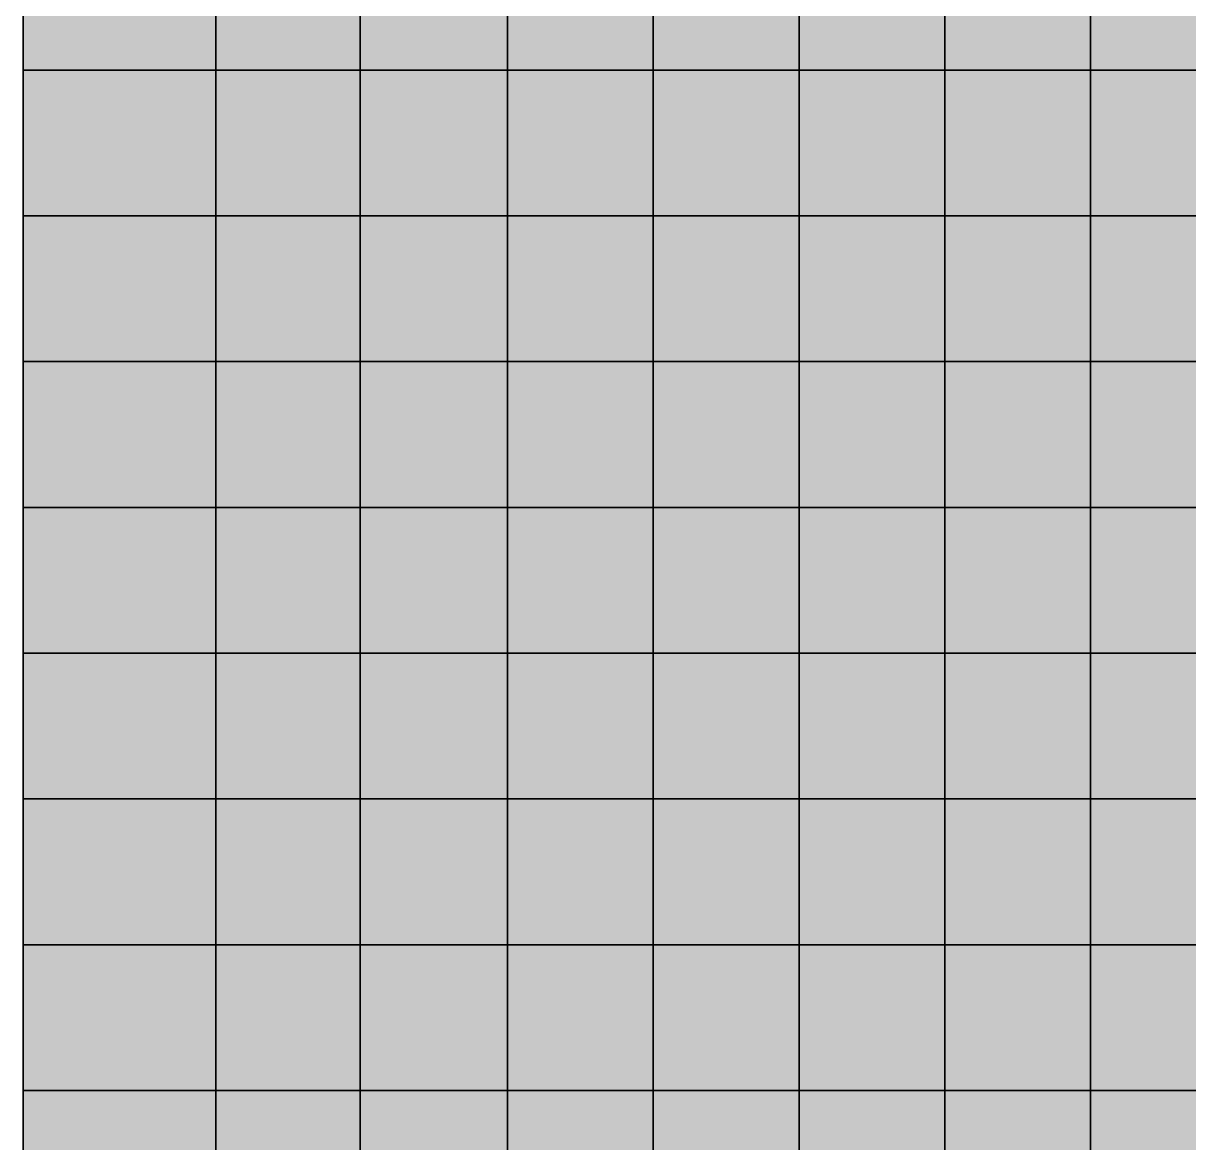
# Model space of a CAD drawing. Header units: inches. Extents: x -100 to 147, y -140 to 41.
# Drawn here: x 0.99 to 8.98, y -10.36 to -2.68 of the extents above; entities that cross this region are included whole.
import ezdxf

# ---------------------------------------------------------------- set-up
doc = ezdxf.new("R2010")
doc.units = ezdxf.units.IN
doc.header["$MEASUREMENT"] = 0
for name, color, linetype in [('Contour 1-01', 7, 'Continuous'), ('Contour 1-02', 7, 'Continuous'), ('Mesh-joint-vd-s2', 7, 'Continuous'), ('Mesh-セル中詰(水中)', 7, 'Continuous'), ('Mesh-杭ばね_海側クレーン基礎杭', 7, 'Continuous'), ('Mesh-梁①(両端)', 7, 'Continuous'), ('Mesh-梁③(円周)', 7, 'Continuous'), ('Mesh-海側クレーン基礎杭(水位上)', 7, 'Continuous'), ('Undeformed Mesh-セル中詰(水中)', 7, 'Continuous')]:
    doc.layers.add(name, color=color, linetype=linetype)

msp = doc.modelspace()

# ---------------------------------------------------------------- linework, layer by layer
at = {"color": 7, "true_color": 0xffffff, "transparency": 33554687}
for p, q in [((0.99, -3), (0.99, -2)), ((3.3, -2), (3.3, -3)), ((0.99, -3), (12.25, -3)), ((0.99, -4), (0.99, -3)), ((0.99, -3), (0.99, -3)), ((3.3, -3), (3.3, -4)), ((3.3, -3), (3.3, -3)), ((0.99, -4), (12.25, -4)), ((0.99, -5), (0.99, -4)), ((0.99, -4), (0.99, -4)), ((3.3, -4), (3.3, -5)), ((3.3, -4), (3.3, -4)), ((0.99, -5), (12.25, -5)), ((0.99, -6), (0.99, -5)), ((0.99, -5), (0.99, -5)), ((3.3, -5), (3.3, -6)), ((3.3, -5), (3.3, -5)), ((0.99, -6), (12.25, -6)), ((0.99, -7), (0.99, -6)), ((0.99, -6), (0.99, -6)), ((3.3, -6), (3.3, -7)), ((3.3, -6), (3.3, -6)), ((0.99, -7), (12.25, -7)), ((0.99, -8), (0.99, -7)), ((0.99, -7), (0.99, -7)), ((3.3, -7), (3.3, -8)), ((3.3, -7), (3.3, -7)), ((0.99, -8), (12.25, -8)), ((0.99, -9), (0.99, -8)), ((0.99, -8), (0.99, -8)), ((3.3, -8), (3.3, -9)), ((3.3, -8), (3.3, -8)), ((0.99, -9), (12.25, -9)), ((0.99, -10), (0.99, -9)), ((0.99, -9), (0.99, -9)), ((3.3, -9), (3.3, -10)), ((3.3, -9), (3.3, -9)), ((0.99, -10), (12.25, -10)), ((0.99, -11), (0.99, -10)), ((0.99, -10), (0.99, -10)), ((3.3, -10), (3.3, -11)), ((3.3, -10), (3.3, -10))]:
    msp.add_line(p, q, dxfattribs=at)
for points in [[(2.311025, -2), (0.99, -2), (0.99, -3)], [(2.311025, -2), (0.99, -3), (2.311025, -3)], [(3.3, -3), (3.3, -2), (2.311025, -2)], [(3.3, -3), (2.311025, -2), (2.311025, -3)], [(3.3, -2), (3.3, -3), (4.311025, -3)], [(3.3, -2), (4.311025, -3), (4.311025, -2)], [(5.311025, -2), (4.311025, -2), (4.311025, -3)], [(5.311025, -2), (4.311025, -3), (5.311025, -3)], [(5.311025, -2), (5.311025, -3), (6.311025, -3)], [(5.311025, -2), (6.311025, -3), (6.311025, -2)], [(6.311025, -2), (6.311025, -3), (7.311025, -3)], [(6.311025, -2), (7.311025, -3), (7.311025, -2)], [(8.311025, -2), (7.311025, -2), (7.311025, -3)], [(8.311025, -2), (7.311025, -3), (8.311025, -3)], [(9.311025, -2), (8.311025, -2), (8.311025, -3)], [(9.311025, -2), (8.311025, -3), (9.311025, -3)], [(2.311025, -3), (0.99, -3), (0.99, -4)], [(2.311025, -3), (0.99, -4), (2.311025, -4)], [(3.3, -4), (3.3, -3), (2.311025, -3)], [(3.3, -4), (2.311025, -3), (2.311025, -4)], [(3.3, -3), (3.3, -4), (4.311025, -4)], [(3.3, -3), (4.311025, -4), (4.311025, -3)], [(5.311025, -3), (4.311025, -3), (4.311025, -4)], [(5.311025, -3), (4.311025, -4), (5.311025, -4)], [(6.311025, -3), (5.311025, -3), (5.311025, -4)], [(6.311025, -3), (5.311025, -4), (6.311025, -4)], [(7.311025, -3), (6.311025, -3), (6.311025, -4)], [(7.311025, -3), (6.311025, -4), (7.311025, -4)], [(8.311025, -3), (7.311025, -3), (7.311025, -4)], [(8.311025, -3), (7.311025, -4), (8.311025, -4)], [(9.311025, -3), (8.311025, -3), (8.311025, -4)], [(9.311025, -3), (8.311025, -4), (9.311025, -4)], [(2.311025, -5), (2.311025, -4), (0.99, -4)], [(2.311025, -5), (0.99, -4), (0.99, -5)], [(3.3, -5), (3.3, -4), (2.311025, -4)], [(3.3, -5), (2.311025, -4), (2.311025, -5)], [(3.3, -4), (3.3, -5), (4.311025, -5)], [(3.3, -4), (4.311025, -5), (4.311025, -4)], [(4.311025, -4), (4.311025, -5), (5.311025, -5)], [(4.311025, -4), (5.311025, -5), (5.311025, -4)], [(5.311025, -4), (5.311025, -5), (6.311025, -5)], [(5.311025, -4), (6.311025, -5), (6.311025, -4)], [(6.311025, -4), (6.311025, -5), (7.311025, -5)], [(6.311025, -4), (7.311025, -5), (7.311025, -4)], [(7.311025, -4), (7.311025, -5), (8.311025, -5)], [(7.311025, -4), (8.311025, -5), (8.311025, -4)], [(8.311025, -4), (8.311025, -5), (9.311025, -5)], [(8.311025, -4), (9.311025, -5), (9.311025, -4)], [(2.311025, -5), (0.99, -5), (0.99, -6)], [(2.311025, -5), (0.99, -6), (2.311025, -6)], [(3.3, -6), (3.3, -5), (2.311025, -5)], [(3.3, -6), (2.311025, -5), (2.311025, -6)], [(3.3, -5), (3.3, -6), (4.311025, -6)], [(3.3, -5), (4.311025, -6), (4.311025, -5)], [(5.311025, -5), (4.311025, -5), (4.311025, -6)], [(5.311025, -5), (4.311025, -6), (5.311025, -6)], [(6.311025, -5), (5.311025, -5), (5.311025, -6)], [(6.311025, -5), (5.311025, -6), (6.311025, -6)], [(7.311025, -5), (6.311025, -5), (6.311025, -6)], [(7.311025, -5), (6.311025, -6), (7.311025, -6)], [(8.311025, -5), (7.311025, -5), (7.311025, -6)], [(8.311025, -5), (7.311025, -6), (8.311025, -6)], [(9.311025, -5), (8.311025, -5), (8.311025, -6)], [(9.311025, -5), (8.311025, -6), (9.311025, -6)], [(2.311025, -6), (0.99, -6), (0.99, -7)], [(2.311025, -6), (0.99, -7), (2.311025, -7)], [(3.3, -7), (3.3, -6), (2.311025, -6)], [(3.3, -7), (2.311025, -6), (2.311025, -7)], [(3.3, -6), (3.3, -7), (4.311025, -7)], [(3.3, -6), (4.311025, -7), (4.311025, -6)], [(5.311025, -6), (4.311025, -6), (4.311025, -7)], [(5.311025, -6), (4.311025, -7), (5.311025, -7)], [(6.311025, -6), (5.311025, -6), (5.311025, -7)], [(6.311025, -6), (5.311025, -7), (6.311025, -7)], [(7.311025, -6), (6.311025, -6), (6.311025, -7)], [(7.311025, -6), (6.311025, -7), (7.311025, -7)], [(8.311025, -6), (7.311025, -6), (7.311025, -7)], [(8.311025, -6), (7.311025, -7), (8.311025, -7)], [(9.311025, -6), (8.311025, -6), (8.311025, -7)], [(9.311025, -6), (8.311025, -7), (9.311025, -7)], [(2.311025, -7), (0.99, -7), (0.99, -8)], [(2.311025, -7), (0.99, -8), (2.311025, -8)], [(3.3, -8), (3.3, -7), (2.311025, -7)], [(3.3, -8), (2.311025, -7), (2.311025, -8)], [(3.3, -7), (3.3, -8), (4.311025, -8)], [(3.3, -7), (4.311025, -8), (4.311025, -7)], [(5.311025, -7), (4.311025, -7), (4.311025, -8)], [(5.311025, -7), (4.311025, -8), (5.311025, -8)], [(6.311025, -7), (5.311025, -7), (5.311025, -8)], [(6.311025, -7), (5.311025, -8), (6.311025, -8)], [(7.311025, -7), (6.311025, -7), (6.311025, -8)], [(7.311025, -7), (6.311025, -8), (7.311025, -8)], [(8.311025, -7), (7.311025, -7), (7.311025, -8)], [(8.311025, -7), (7.311025, -8), (8.311025, -8)], [(9.311025, -7), (8.311025, -7), (8.311025, -8)], [(9.311025, -7), (8.311025, -8), (9.311025, -8)], [(2.311025, -8), (0.99, -8), (0.99, -9)], [(2.311025, -8), (0.99, -9), (2.311025, -9)], [(3.3, -9), (3.3, -8), (2.311025, -8)], [(3.3, -9), (2.311025, -8), (2.311025, -9)], [(3.3, -8), (3.3, -9), (4.311025, -9)], [(3.3, -8), (4.311025, -9), (4.311025, -8)], [(5.311025, -8), (4.311025, -8), (4.311025, -9)], [(5.311025, -8), (4.311025, -9), (5.311025, -9)], [(6.311025, -8), (5.311025, -8), (5.311025, -9)], [(6.311025, -8), (5.311025, -9), (6.311025, -9)], [(7.311025, -8), (6.311025, -8), (6.311025, -9)], [(7.311025, -8), (6.311025, -9), (7.311025, -9)], [(8.311025, -8), (7.311025, -8), (7.311025, -9)], [(8.311025, -8), (7.311025, -9), (8.311025, -9)], [(9.311025, -8), (8.311025, -8), (8.311025, -9)], [(9.311025, -8), (8.311025, -9), (9.311025, -9)], [(2.311025, -9), (0.99, -9), (0.99, -10)], [(2.311025, -9), (0.99, -10), (2.311025, -10)], [(3.3, -10), (3.3, -9), (2.311025, -9)], [(3.3, -10), (2.311025, -9), (2.311025, -10)], [(3.3, -9), (3.3, -10), (4.311025, -10)], [(3.3, -9), (4.311025, -10), (4.311025, -9)], [(5.311025, -9), (4.311025, -9), (4.311025, -10)], [(5.311025, -9), (4.311025, -10), (5.311025, -10)], [(6.311025, -9), (5.311025, -9), (5.311025, -10)], [(6.311025, -9), (5.311025, -10), (6.311025, -10)], [(7.311025, -9), (6.311025, -9), (6.311025, -10)], [(7.311025, -9), (6.311025, -10), (7.311025, -10)], [(8.311025, -9), (7.311025, -9), (7.311025, -10)], [(8.311025, -9), (7.311025, -10), (8.311025, -10)], [(9.311025, -9), (8.311025, -9), (8.311025, -10)], [(9.311025, -9), (8.311025, -10), (9.311025, -10)], [(2.311025, -10), (0.99, -10), (0.99, -11)], [(2.311025, -10), (0.99, -11), (2.311025, -11)], [(3.3, -11), (3.3, -10), (2.311025, -10)], [(3.3, -11), (2.311025, -10), (2.311025, -11)], [(3.3, -10), (3.3, -11), (4.311025, -11)], [(3.3, -10), (4.311025, -11), (4.311025, -10)], [(4.311025, -10), (4.311025, -11), (5.311025, -11)], [(4.311025, -10), (5.311025, -11), (5.311025, -10)], [(5.311025, -10), (5.311025, -11), (6.311025, -11)], [(5.311025, -10), (6.311025, -11), (6.311025, -10)], [(6.311025, -10), (6.311025, -11), (7.311025, -11)], [(6.311025, -10), (7.311025, -11), (7.311025, -10)], [(8.311025, -10), (7.311025, -10), (7.311025, -11)], [(8.311025, -10), (7.311025, -11), (8.311025, -11)], [(9.311025, -10), (8.311025, -10), (8.311025, -11)], [(9.311025, -10), (8.311025, -11), (9.311025, -11)]]:
    msp.add_solid(points, dxfattribs=at)
at = {"layer": 'Contour 1-01', "color": 5, "true_color": 0x0000ff}
for points in [[(2.311025, -2), (0.99, -2), (0.99, -3)], [(2.311025, -2), (0.99, -3), (2.311025, -3)], [(3.3, -3), (3.3, -2), (2.311025, -2)], [(3.3, -3), (2.311025, -2), (2.311025, -3)], [(3.3, -2), (3.3, -3), (4.311025, -3)], [(3.3, -2), (4.311025, -3), (4.311025, -2)], [(5.311025, -2), (4.311025, -2), (4.311025, -3)], [(5.311025, -2), (4.311025, -3), (5.311025, -3)], [(5.311025, -2), (5.311025, -3), (6.311025, -3)], [(5.311025, -2), (6.311025, -3), (6.311025, -2)], [(6.311025, -2), (6.311025, -3), (7.311025, -3)], [(6.311025, -2), (7.311025, -3), (7.311025, -2)], [(8.311025, -2), (7.311025, -2), (7.311025, -3)], [(8.311025, -2), (7.311025, -3), (8.311025, -3)], [(9.311025, -2), (8.311025, -2), (8.311025, -3)], [(9.311025, -2), (8.311025, -3), (9.311025, -3)], [(2.311025, -3), (0.99, -3), (0.99, -4)], [(2.311025, -3), (0.99, -4), (2.311025, -4)], [(3.3, -4), (3.3, -3), (2.311025, -3)], [(3.3, -4), (2.311025, -3), (2.311025, -4)], [(3.3, -3), (3.3, -4), (4.311025, -4)], [(3.3, -3), (4.311025, -4), (4.311025, -3)], [(5.311025, -3), (4.311025, -3), (4.311025, -4)], [(5.311025, -3), (4.311025, -4), (5.311025, -4)], [(6.311025, -3), (5.311025, -3), (5.311025, -4)], [(6.311025, -3), (5.311025, -4), (6.311025, -4)], [(7.311025, -3), (6.311025, -3), (6.311025, -4)], [(7.311025, -3), (6.311025, -4), (7.311025, -4)], [(8.311025, -3), (7.311025, -3), (7.311025, -4)], [(8.311025, -3), (7.311025, -4), (8.311025, -4)], [(9.311025, -3), (8.311025, -3), (8.311025, -4)], [(9.311025, -3), (8.311025, -4), (9.311025, -4)], [(2.311025, -5), (2.311025, -4), (0.99, -4)], [(2.311025, -5), (0.99, -4), (0.99, -5)], [(3.3, -5), (3.3, -4), (2.311025, -4)], [(3.3, -5), (2.311025, -4), (2.311025, -5)], [(3.3, -4), (3.3, -5), (4.311025, -5)], [(3.3, -4), (4.311025, -5), (4.311025, -4)], [(4.311025, -4), (4.311025, -5), (5.311025, -5)], [(4.311025, -4), (5.311025, -5), (5.311025, -4)], [(5.311025, -4), (5.311025, -5), (6.311025, -5)], [(5.311025, -4), (6.311025, -5), (6.311025, -4)], [(6.311025, -4), (6.311025, -5), (7.311025, -5)], [(6.311025, -4), (7.311025, -5), (7.311025, -4)], [(7.311025, -4), (7.311025, -5), (8.311025, -5)], [(7.311025, -4), (8.311025, -5), (8.311025, -4)], [(8.311025, -4), (8.311025, -5), (9.311025, -5)], [(8.311025, -4), (9.311025, -5), (9.311025, -4)], [(2.311025, -5), (0.99, -5), (0.99, -6)], [(2.311025, -5), (0.99, -6), (2.311025, -6)], [(3.3, -6), (3.3, -5), (2.311025, -5)], [(3.3, -6), (2.311025, -5), (2.311025, -6)], [(3.3, -5), (3.3, -6), (4.311025, -6)], [(3.3, -5), (4.311025, -6), (4.311025, -5)], [(5.311025, -5), (4.311025, -5), (4.311025, -6)], [(5.311025, -5), (4.311025, -6), (5.311025, -6)], [(6.311025, -5), (5.311025, -5), (5.311025, -6)], [(6.311025, -5), (5.311025, -6), (6.311025, -6)], [(7.311025, -5), (6.311025, -5), (6.311025, -6)], [(7.311025, -5), (6.311025, -6), (7.311025, -6)], [(8.311025, -5), (7.311025, -5), (7.311025, -6)], [(8.311025, -5), (7.311025, -6), (8.311025, -6)], [(9.311025, -5), (8.311025, -5), (8.311025, -6)], [(9.311025, -5), (8.311025, -6), (9.311025, -6)], [(3.3, -7), (3.3, -6), (2.311025, -6)], [(3.3, -7), (2.311025, -6), (2.311025, -7)], [(3.3, -6), (3.3, -7), (4.311025, -7)], [(3.3, -6), (4.311025, -7), (4.311025, -6)], [(5.311025, -6), (4.311025, -6), (4.311025, -7)], [(5.311025, -6), (4.311025, -7), (5.311025, -7)], [(6.311025, -6), (5.311025, -6), (5.311025, -7)], [(6.311025, -6), (5.311025, -7), (6.311025, -7)], [(7.311025, -6), (6.311025, -6), (6.311025, -7)], [(7.311025, -6), (6.311025, -7), (7.311025, -7)], [(8.311025, -6), (7.311025, -6), (7.311025, -7)], [(8.311025, -6), (7.311025, -7), (8.311025, -7)], [(9.311025, -6), (8.311025, -6), (8.311025, -7)], [(9.311025, -6), (8.311025, -7), (9.311025, -7)], [(3.3, -8), (3.3, -7), (2.311025, -7)], [(3.3, -8), (2.311025, -7), (2.311025, -8)], [(3.3, -7), (3.3, -8), (4.311025, -8)], [(3.3, -7), (4.311025, -8), (4.311025, -7)], [(5.311025, -7), (4.311025, -7), (4.311025, -8)], [(5.311025, -7), (4.311025, -8), (5.311025, -8)], [(6.311025, -7), (5.311025, -7), (5.311025, -8)], [(6.311025, -7), (5.311025, -8), (6.311025, -8)], [(7.311025, -7), (6.311025, -7), (6.311025, -8)], [(7.311025, -7), (6.311025, -8), (7.311025, -8)], [(8.311025, -7), (7.311025, -7), (7.311025, -8)], [(8.311025, -7), (7.311025, -8), (8.311025, -8)], [(9.311025, -7), (8.311025, -7), (8.311025, -8)], [(9.311025, -7), (8.311025, -8), (9.311025, -8)], [(3.3, -8), (3.3, -9), (4.311025, -9)], [(3.3, -8), (4.311025, -9), (4.311025, -8)], [(5.311025, -8), (4.311025, -8), (4.311025, -9)], [(5.311025, -8), (4.311025, -9), (5.311025, -9)], [(6.311025, -8), (5.311025, -8), (5.311025, -9)], [(6.311025, -8), (5.311025, -9), (6.311025, -9)], [(7.311025, -8), (6.311025, -8), (6.311025, -9)], [(7.311025, -8), (6.311025, -9), (7.311025, -9)], [(8.311025, -8), (7.311025, -8), (7.311025, -9)], [(8.311025, -8), (7.311025, -9), (8.311025, -9)], [(9.311025, -8), (8.311025, -8), (8.311025, -9)], [(9.311025, -8), (8.311025, -9), (9.311025, -9)], [(3.3, -9), (3.3, -10), (4.311025, -10)], [(3.3, -9), (4.311025, -10), (4.311025, -9)], [(5.311025, -9), (4.311025, -9), (4.311025, -10)], [(5.311025, -9), (4.311025, -10), (5.311025, -10)], [(6.311025, -9), (5.311025, -9), (5.311025, -10)], [(6.311025, -9), (5.311025, -10), (6.311025, -10)], [(7.311025, -9), (6.311025, -9), (6.311025, -10)], [(7.311025, -9), (6.311025, -10), (7.311025, -10)], [(8.311025, -9), (7.311025, -9), (7.311025, -10)], [(8.311025, -9), (7.311025, -10), (8.311025, -10)], [(9.311025, -9), (8.311025, -9), (8.311025, -10)], [(9.311025, -9), (8.311025, -10), (9.311025, -10)], [(3.3, -10), (3.3, -11), (4.311025, -11)], [(3.3, -10), (4.311025, -11), (4.311025, -10)], [(4.311025, -10), (4.311025, -11), (5.311025, -11)], [(4.311025, -10), (5.311025, -11), (5.311025, -10)], [(5.311025, -10), (5.311025, -11), (6.311025, -11)], [(5.311025, -10), (6.311025, -11), (6.311025, -10)], [(6.311025, -10), (6.311025, -11), (7.311025, -11)], [(6.311025, -10), (7.311025, -11), (7.311025, -10)], [(8.311025, -10), (7.311025, -10), (7.311025, -11)], [(8.311025, -10), (7.311025, -11), (8.311025, -11)], [(9.311025, -10), (8.311025, -10), (8.311025, -11)], [(9.311025, -10), (8.311025, -11), (9.311025, -11)]]:
    msp.add_solid(points, dxfattribs=at)
at = {"layer": 'Contour 1-02', "color": 150, "true_color": 0x0071ff}
for points in [[(2.311025, -6), (0.99, -6), (0.99, -7)], [(2.311025, -6), (0.99, -7), (2.311025, -7)], [(2.311025, -7), (0.99, -7), (0.99, -8)], [(2.311025, -7), (0.99, -8), (2.311025, -8)], [(2.311025, -8), (0.99, -8), (0.99, -9)], [(2.311025, -8), (0.99, -9), (2.311025, -9)], [(3.3, -9), (3.3, -8), (2.311025, -8)], [(3.3, -9), (2.311025, -8), (2.311025, -9)], [(2.311025, -9), (0.99, -9), (0.99, -10)], [(2.311025, -9), (0.99, -10), (2.311025, -10)], [(3.3, -10), (3.3, -9), (2.311025, -9)], [(3.3, -10), (2.311025, -9), (2.311025, -10)], [(2.311025, -10), (0.99, -10), (0.99, -11)], [(2.311025, -10), (0.99, -11), (2.311025, -11)], [(3.3, -11), (3.3, -10), (2.311025, -10)], [(3.3, -11), (2.311025, -10), (2.311025, -11)]]:
    msp.add_solid(points, dxfattribs=at)
at = {"layer": 'Mesh-joint-vd-s2', "color": 18, "true_color": 0x000000, "transparency": 33554559}
for p, q in [((0.99, -3), (0.99, -3)), ((0.99, -4), (0.99, -4)), ((0.99, -5), (0.99, -5)), ((0.99, -6), (0.99, -6)), ((0.99, -7), (0.99, -7)), ((0.99, -8), (0.99, -8)), ((0.99, -9), (0.99, -9)), ((0.99, -10), (0.99, -10))]:
    msp.add_line(p, q, dxfattribs=at)
at = {"layer": 'Mesh-セル中詰(水中)', "color": 18, "true_color": 0x000000, "transparency": 33554559}
for p, q in [((0.99, -2), (0.99, -3)), ((2.311025, -3), (2.311025, -2)), ((2.311025, -2), (2.311025, -3)), ((3.3, -3), (3.3, -2)), ((3.3, -2), (3.3, -3)), ((4.311025, -3), (4.311025, -2)), ((4.311025, -2), (4.311025, -3)), ((5.311025, -3), (5.311025, -2)), ((5.311025, -2), (5.311025, -3)), ((6.311025, -3), (6.311025, -2)), ((6.311025, -2), (6.311025, -3)), ((7.311025, -3), (7.311025, -2)), ((7.311025, -2), (7.311025, -3)), ((8.311025, -3), (8.311025, -2)), ((8.311025, -2), (8.311025, -3)), ((2.311025, -3), (0.99, -3)), ((0.99, -3), (0.99, -4)), ((0.99, -3), (2.311025, -3)), ((2.311025, -4), (2.311025, -3)), ((3.3, -3), (2.311025, -3)), ((2.311025, -3), (2.311025, -4)), ((2.311025, -3), (3.3, -3)), ((3.3, -4), (3.3, -3)), ((3.3, -3), (3.3, -4)), ((4.311025, -3), (3.3, -3)), ((3.3, -3), (4.311025, -3)), ((4.311025, -4), (4.311025, -3)), ((5.311025, -3), (4.311025, -3)), ((4.311025, -3), (4.311025, -4)), ((4.311025, -3), (5.311025, -3)), ((5.311025, -4), (5.311025, -3)), ((6.311025, -3), (5.311025, -3)), ((5.311025, -3), (5.311025, -4)), ((5.311025, -3), (6.311025, -3)), ((6.311025, -4), (6.311025, -3)), ((7.311025, -3), (6.311025, -3)), ((6.311025, -3), (6.311025, -4)), ((6.311025, -3), (7.311025, -3)), ((7.311025, -4), (7.311025, -3)), ((7.311025, -3), (8.311025, -3)), ((8.311025, -3), (7.311025, -3)), ((7.311025, -3), (7.311025, -4)), ((8.311025, -4), (8.311025, -3)), ((9.311025, -3), (8.311025, -3)), ((8.311025, -3), (8.311025, -4)), ((8.311025, -3), (9.311025, -3)), ((2.311025, -4), (0.99, -4)), ((0.99, -4), (0.99, -5)), ((0.99, -4), (2.311025, -4)), ((2.311025, -5), (2.311025, -4)), ((3.3, -4), (2.311025, -4)), ((2.311025, -4), (2.311025, -5)), ((2.311025, -4), (3.3, -4)), ((3.3, -5), (3.3, -4)), ((3.3, -4), (4.311025, -4)), ((3.3, -4), (3.3, -5)), ((4.311025, -4), (3.3, -4)), ((4.311025, -5), (4.311025, -4)), ((4.311025, -4), (4.311025, -5)), ((5.311025, -4), (4.311025, -4)), ((4.311025, -4), (5.311025, -4)), ((5.311025, -5), (5.311025, -4)), ((5.311025, -4), (5.311025, -5)), ((6.311025, -4), (5.311025, -4)), ((5.311025, -4), (6.311025, -4)), ((6.311025, -5), (6.311025, -4)), ((6.311025, -4), (6.311025, -5)), ((7.311025, -4), (6.311025, -4)), ((6.311025, -4), (7.311025, -4)), ((7.311025, -5), (7.311025, -4)), ((7.311025, -4), (7.311025, -5)), ((8.311025, -4), (7.311025, -4)), ((7.311025, -4), (8.311025, -4)), ((8.311025, -5), (8.311025, -4)), ((8.311025, -4), (8.311025, -5)), ((9.311025, -4), (8.311025, -4)), ((8.311025, -4), (9.311025, -4)), ((2.311025, -5), (0.99, -5)), ((0.99, -5), (0.99, -6)), ((0.99, -5), (2.311025, -5)), ((2.311025, -6), (2.311025, -5)), ((3.3, -5), (2.311025, -5)), ((2.311025, -5), (2.311025, -6)), ((2.311025, -5), (3.3, -5)), ((3.3, -6), (3.3, -5)), ((3.3, -5), (3.3, -6)), ((4.311025, -5), (3.3, -5)), ((3.3, -5), (4.311025, -5)), ((4.311025, -6), (4.311025, -5)), ((5.311025, -5), (4.311025, -5)), ((4.311025, -5), (4.311025, -6)), ((4.311025, -5), (5.311025, -5)), ((5.311025, -6), (5.311025, -5)), ((6.311025, -5), (5.311025, -5)), ((5.311025, -5), (5.311025, -6)), ((5.311025, -5), (6.311025, -5)), ((6.311025, -6), (6.311025, -5)), ((7.311025, -5), (6.311025, -5)), ((6.311025, -5), (6.311025, -6)), ((6.311025, -5), (7.311025, -5)), ((7.311025, -6), (7.311025, -5)), ((8.311025, -5), (7.311025, -5)), ((7.311025, -5), (7.311025, -6)), ((7.311025, -5), (8.311025, -5)), ((8.311025, -6), (8.311025, -5)), ((9.311025, -5), (8.311025, -5)), ((8.311025, -5), (8.311025, -6)), ((8.311025, -5), (9.311025, -5)), ((2.311025, -6), (0.99, -6)), ((0.99, -6), (0.99, -7)), ((0.99, -6), (2.311025, -6)), ((2.311025, -7), (2.311025, -6)), ((3.3, -6), (2.311025, -6)), ((2.311025, -6), (2.311025, -7)), ((2.311025, -6), (3.3, -6)), ((3.3, -7), (3.3, -6)), ((3.3, -6), (3.3, -7)), ((4.311025, -6), (3.3, -6)), ((3.3, -6), (4.311025, -6)), ((4.311025, -7), (4.311025, -6)), ((5.311025, -6), (4.311025, -6)), ((4.311025, -6), (4.311025, -7)), ((4.311025, -6), (5.311025, -6)), ((5.311025, -7), (5.311025, -6)), ((6.311025, -6), (5.311025, -6)), ((5.311025, -6), (5.311025, -7)), ((5.311025, -6), (6.311025, -6)), ((6.311025, -7), (6.311025, -6)), ((7.311025, -6), (6.311025, -6)), ((6.311025, -6), (6.311025, -7)), ((6.311025, -6), (7.311025, -6)), ((7.311025, -7), (7.311025, -6)), ((8.311025, -6), (7.311025, -6)), ((7.311025, -6), (7.311025, -7)), ((7.311025, -6), (8.311025, -6)), ((8.311025, -7), (8.311025, -6)), ((8.311025, -6), (9.311025, -6)), ((9.311025, -6), (8.311025, -6)), ((8.311025, -6), (8.311025, -7)), ((2.311025, -7), (0.99, -7)), ((0.99, -7), (0.99, -8)), ((0.99, -7), (2.311025, -7)), ((2.311025, -8), (2.311025, -7)), ((3.3, -7), (2.311025, -7)), ((2.311025, -7), (2.311025, -8)), ((2.311025, -7), (3.3, -7)), ((3.3, -8), (3.3, -7)), ((3.3, -7), (3.3, -8)), ((4.311025, -7), (3.3, -7)), ((3.3, -7), (4.311025, -7)), ((4.311025, -8), (4.311025, -7)), ((4.311025, -7), (5.311025, -7)), ((5.311025, -7), (4.311025, -7)), ((4.311025, -7), (4.311025, -8)), ((5.311025, -8), (5.311025, -7)), ((6.311025, -7), (5.311025, -7)), ((5.311025, -7), (5.311025, -8)), ((5.311025, -7), (6.311025, -7)), ((6.311025, -8), (6.311025, -7)), ((7.311025, -7), (6.311025, -7)), ((6.311025, -7), (6.311025, -8)), ((6.311025, -7), (7.311025, -7)), ((7.311025, -8), (7.311025, -7)), ((8.311025, -7), (7.311025, -7)), ((7.311025, -7), (7.311025, -8)), ((7.311025, -7), (8.311025, -7)), ((8.311025, -8), (8.311025, -7)), ((9.311025, -7), (8.311025, -7)), ((8.311025, -7), (8.311025, -8)), ((8.311025, -7), (9.311025, -7)), ((2.311025, -8), (0.99, -8)), ((0.99, -8), (0.99, -9)), ((0.99, -8), (2.311025, -8)), ((2.311025, -9), (2.311025, -8)), ((3.3, -8), (2.311025, -8)), ((2.311025, -8), (2.311025, -9)), ((2.311025, -8), (3.3, -8)), ((3.3, -9), (3.3, -8)), ((3.3, -8), (3.3, -9)), ((4.311025, -8), (3.3, -8)), ((3.3, -8), (4.311025, -8)), ((4.311025, -9), (4.311025, -8)), ((5.311025, -8), (4.311025, -8)), ((4.311025, -8), (4.311025, -9)), ((4.311025, -8), (5.311025, -8)), ((5.311025, -9), (5.311025, -8)), ((6.311025, -8), (5.311025, -8)), ((5.311025, -8), (5.311025, -9)), ((5.311025, -8), (6.311025, -8)), ((6.311025, -9), (6.311025, -8)), ((7.311025, -8), (6.311025, -8)), ((6.311025, -8), (6.311025, -9)), ((6.311025, -8), (7.311025, -8)), ((7.311025, -9), (7.311025, -8)), ((8.311025, -8), (7.311025, -8)), ((7.311025, -8), (7.311025, -9)), ((7.311025, -8), (8.311025, -8)), ((8.311025, -9), (8.311025, -8)), ((9.311025, -8), (8.311025, -8)), ((8.311025, -8), (8.311025, -9)), ((8.311025, -8), (9.311025, -8)), ((2.311025, -9), (0.99, -9)), ((0.99, -9), (0.99, -10)), ((0.99, -9), (2.311025, -9)), ((2.311025, -10), (2.311025, -9)), ((3.3, -9), (2.311025, -9)), ((2.311025, -9), (2.311025, -10)), ((2.311025, -9), (3.3, -9)), ((3.3, -10), (3.3, -9)), ((3.3, -9), (3.3, -10)), ((4.311025, -9), (3.3, -9)), ((3.3, -9), (4.311025, -9)), ((4.311025, -10), (4.311025, -9)), ((5.311025, -9), (4.311025, -9)), ((4.311025, -9), (4.311025, -10)), ((4.311025, -9), (5.311025, -9)), ((5.311025, -10), (5.311025, -9)), ((6.311025, -9), (5.311025, -9)), ((5.311025, -9), (5.311025, -10)), ((5.311025, -9), (6.311025, -9)), ((6.311025, -10), (6.311025, -9)), ((7.311025, -9), (6.311025, -9)), ((6.311025, -9), (6.311025, -10)), ((6.311025, -9), (7.311025, -9)), ((7.311025, -10), (7.311025, -9)), ((8.311025, -9), (7.311025, -9)), ((7.311025, -9), (7.311025, -10)), ((7.311025, -9), (8.311025, -9)), ((8.311025, -10), (8.311025, -9)), ((9.311025, -9), (8.311025, -9)), ((8.311025, -9), (8.311025, -10)), ((8.311025, -9), (9.311025, -9)), ((2.311025, -10), (0.99, -10)), ((0.99, -10), (0.99, -11)), ((0.99, -10), (2.311025, -10)), ((2.311025, -11), (2.311025, -10)), ((3.3, -10), (2.311025, -10)), ((2.311025, -10), (2.311025, -11)), ((2.311025, -10), (3.3, -10)), ((3.3, -11), (3.3, -10)), ((3.3, -10), (3.3, -11)), ((4.311025, -10), (3.3, -10)), ((3.3, -10), (4.311025, -10)), ((4.311025, -11), (4.311025, -10)), ((4.311025, -10), (4.311025, -11)), ((5.311025, -10), (4.311025, -10)), ((4.311025, -10), (5.311025, -10)), ((5.311025, -11), (5.311025, -10)), ((5.311025, -10), (6.311025, -10)), ((5.311025, -10), (5.311025, -11)), ((6.311025, -10), (5.311025, -10)), ((6.311025, -11), (6.311025, -10)), ((6.311025, -10), (6.311025, -11)), ((7.311025, -10), (6.311025, -10)), ((6.311025, -10), (7.311025, -10)), ((7.311025, -11), (7.311025, -10)), ((8.311025, -10), (7.311025, -10)), ((7.311025, -10), (7.311025, -11)), ((7.311025, -10), (8.311025, -10)), ((8.311025, -11), (8.311025, -10)), ((9.311025, -10), (8.311025, -10)), ((8.311025, -10), (8.311025, -11)), ((8.311025, -10), (9.311025, -10))]:
    msp.add_line(p, q, dxfattribs=at)
at = {"layer": 'Mesh-杭ばね_海側クレーン基礎杭', "color": 18, "true_color": 0x000000, "transparency": 33554559}
for p, q in [((3.3, -3), (3.3, -3)), ((3.3, -4), (3.3, -4)), ((3.3, -5), (3.3, -5)), ((3.3, -6), (3.3, -6)), ((3.3, -7), (3.3, -7)), ((3.3, -8), (3.3, -8)), ((3.3, -9), (3.3, -9)), ((3.3, -10), (3.3, -10))]:
    msp.add_line(p, q, dxfattribs=at)
at = {"layer": 'Mesh-梁①(両端)', "color": 18, "true_color": 0x000000, "transparency": 33554559}
for p, q in [((0.99, -3), (0.99, -2)), ((0.99, -4), (0.99, -3)), ((0.99, -5), (0.99, -4)), ((0.99, -6), (0.99, -5)), ((0.99, -7), (0.99, -6)), ((0.99, -8), (0.99, -7)), ((0.99, -9), (0.99, -8)), ((0.99, -10), (0.99, -9)), ((0.99, -11), (0.99, -10))]:
    msp.add_line(p, q, dxfattribs=at)
at = {"layer": 'Mesh-梁③(円周)', "color": 18, "true_color": 0x000000, "transparency": 33554559}
for p, q in [((0.99, -3), (12.25, -3)), ((0.99, -4), (12.25, -4)), ((0.99, -5), (12.25, -5)), ((0.99, -6), (12.25, -6)), ((0.99, -7), (12.25, -7)), ((0.99, -8), (12.25, -8)), ((0.99, -9), (12.25, -9)), ((0.99, -10), (12.25, -10))]:
    msp.add_line(p, q, dxfattribs=at)
at = {"layer": 'Mesh-海側クレーン基礎杭(水位上)', "color": 18, "true_color": 0x000000, "transparency": 33554559}
for p, q in [((3.3, -2), (3.3, -3)), ((3.3, -3), (3.3, -4)), ((3.3, -4), (3.3, -5)), ((3.3, -5), (3.3, -6)), ((3.3, -6), (3.3, -7)), ((3.3, -7), (3.3, -8)), ((3.3, -8), (3.3, -9)), ((3.3, -9), (3.3, -10)), ((3.3, -10), (3.3, -11))]:
    msp.add_line(p, q, dxfattribs=at)
at = {"layer": 'Undeformed Mesh-セル中詰(水中)', "color": 8, "true_color": 0x808080, "transparency": 33554687}
for p, q in [((0.99, -2), (0.99, -3)), ((2.311025, -3), (2.311025, -2)), ((2.311025, -2), (2.311025, -3)), ((3.3, -3), (3.3, -2)), ((3.3, -2), (3.3, -3)), ((4.311025, -3), (4.311025, -2)), ((4.311025, -2), (4.311025, -3)), ((5.311025, -3), (5.311025, -2)), ((5.311025, -2), (5.311025, -3)), ((6.311025, -3), (6.311025, -2)), ((6.311025, -2), (6.311025, -3)), ((7.311025, -3), (7.311025, -2)), ((7.311025, -2), (7.311025, -3)), ((8.311025, -3), (8.311025, -2)), ((8.311025, -2), (8.311025, -3)), ((2.311025, -3), (0.99, -3)), ((0.99, -3), (0.99, -4)), ((0.99, -3), (2.311025, -3)), ((2.311025, -4), (2.311025, -3)), ((3.3, -3), (2.311025, -3)), ((2.311025, -3), (2.311025, -4)), ((2.311025, -3), (3.3, -3)), ((3.3, -4), (3.3, -3)), ((3.3, -3), (3.3, -4)), ((4.311025, -3), (3.3, -3)), ((3.3, -3), (4.311025, -3)), ((4.311025, -4), (4.311025, -3)), ((5.311025, -3), (4.311025, -3)), ((4.311025, -3), (4.311025, -4)), ((4.311025, -3), (5.311025, -3)), ((5.311025, -4), (5.311025, -3)), ((6.311025, -3), (5.311025, -3)), ((5.311025, -3), (5.311025, -4)), ((5.311025, -3), (6.311025, -3)), ((6.311025, -4), (6.311025, -3)), ((7.311025, -3), (6.311025, -3)), ((6.311025, -3), (6.311025, -4)), ((6.311025, -3), (7.311025, -3)), ((7.311025, -4), (7.311025, -3)), ((7.311025, -3), (8.311025, -3)), ((8.311025, -3), (7.311025, -3)), ((7.311025, -3), (7.311025, -4)), ((8.311025, -4), (8.311025, -3)), ((9.311025, -3), (8.311025, -3)), ((8.311025, -3), (8.311025, -4)), ((8.311025, -3), (9.311025, -3)), ((2.311025, -4), (0.99, -4)), ((0.99, -4), (0.99, -5)), ((0.99, -4), (2.311025, -4)), ((2.311025, -5), (2.311025, -4)), ((3.3, -4), (2.311025, -4)), ((2.311025, -4), (2.311025, -5)), ((2.311025, -4), (3.3, -4)), ((3.3, -5), (3.3, -4)), ((3.3, -4), (4.311025, -4)), ((3.3, -4), (3.3, -5)), ((4.311025, -4), (3.3, -4)), ((4.311025, -5), (4.311025, -4)), ((4.311025, -4), (4.311025, -5)), ((5.311025, -4), (4.311025, -4)), ((4.311025, -4), (5.311025, -4)), ((5.311025, -5), (5.311025, -4)), ((5.311025, -4), (5.311025, -5)), ((6.311025, -4), (5.311025, -4)), ((5.311025, -4), (6.311025, -4)), ((6.311025, -5), (6.311025, -4)), ((6.311025, -4), (6.311025, -5)), ((7.311025, -4), (6.311025, -4)), ((6.311025, -4), (7.311025, -4)), ((7.311025, -5), (7.311025, -4)), ((7.311025, -4), (7.311025, -5)), ((8.311025, -4), (7.311025, -4)), ((7.311025, -4), (8.311025, -4)), ((8.311025, -5), (8.311025, -4)), ((8.311025, -4), (8.311025, -5)), ((9.311025, -4), (8.311025, -4)), ((8.311025, -4), (9.311025, -4)), ((2.311025, -5), (0.99, -5)), ((0.99, -5), (0.99, -6)), ((0.99, -5), (2.311025, -5)), ((2.311025, -6), (2.311025, -5)), ((3.3, -5), (2.311025, -5)), ((2.311025, -5), (2.311025, -6)), ((2.311025, -5), (3.3, -5)), ((3.3, -6), (3.3, -5)), ((3.3, -5), (3.3, -6)), ((4.311025, -5), (3.3, -5)), ((3.3, -5), (4.311025, -5)), ((4.311025, -6), (4.311025, -5)), ((5.311025, -5), (4.311025, -5)), ((4.311025, -5), (4.311025, -6)), ((4.311025, -5), (5.311025, -5)), ((5.311025, -6), (5.311025, -5)), ((6.311025, -5), (5.311025, -5)), ((5.311025, -5), (5.311025, -6)), ((5.311025, -5), (6.311025, -5)), ((6.311025, -6), (6.311025, -5)), ((7.311025, -5), (6.311025, -5)), ((6.311025, -5), (6.311025, -6)), ((6.311025, -5), (7.311025, -5)), ((7.311025, -6), (7.311025, -5)), ((8.311025, -5), (7.311025, -5)), ((7.311025, -5), (7.311025, -6)), ((7.311025, -5), (8.311025, -5)), ((8.311025, -6), (8.311025, -5)), ((9.311025, -5), (8.311025, -5)), ((8.311025, -5), (8.311025, -6)), ((8.311025, -5), (9.311025, -5)), ((2.311025, -6), (0.99, -6)), ((0.99, -6), (0.99, -7)), ((0.99, -6), (2.311025, -6)), ((2.311025, -7), (2.311025, -6)), ((3.3, -6), (2.311025, -6)), ((2.311025, -6), (2.311025, -7)), ((2.311025, -6), (3.3, -6)), ((3.3, -7), (3.3, -6)), ((3.3, -6), (3.3, -7)), ((4.311025, -6), (3.3, -6)), ((3.3, -6), (4.311025, -6)), ((4.311025, -7), (4.311025, -6)), ((5.311025, -6), (4.311025, -6)), ((4.311025, -6), (4.311025, -7)), ((4.311025, -6), (5.311025, -6)), ((5.311025, -7), (5.311025, -6)), ((6.311025, -6), (5.311025, -6)), ((5.311025, -6), (5.311025, -7)), ((5.311025, -6), (6.311025, -6)), ((6.311025, -7), (6.311025, -6)), ((7.311025, -6), (6.311025, -6)), ((6.311025, -6), (6.311025, -7)), ((6.311025, -6), (7.311025, -6)), ((7.311025, -7), (7.311025, -6)), ((8.311025, -6), (7.311025, -6)), ((7.311025, -6), (7.311025, -7)), ((7.311025, -6), (8.311025, -6)), ((8.311025, -7), (8.311025, -6)), ((8.311025, -6), (9.311025, -6)), ((9.311025, -6), (8.311025, -6)), ((8.311025, -6), (8.311025, -7)), ((2.311025, -7), (0.99, -7)), ((0.99, -7), (0.99, -8)), ((0.99, -7), (2.311025, -7)), ((2.311025, -8), (2.311025, -7)), ((3.3, -7), (2.311025, -7)), ((2.311025, -7), (2.311025, -8)), ((2.311025, -7), (3.3, -7)), ((3.3, -8), (3.3, -7)), ((3.3, -7), (3.3, -8)), ((4.311025, -7), (3.3, -7)), ((3.3, -7), (4.311025, -7)), ((4.311025, -8), (4.311025, -7)), ((4.311025, -7), (5.311025, -7)), ((5.311025, -7), (4.311025, -7)), ((4.311025, -7), (4.311025, -8)), ((5.311025, -8), (5.311025, -7)), ((6.311025, -7), (5.311025, -7)), ((5.311025, -7), (5.311025, -8)), ((5.311025, -7), (6.311025, -7)), ((6.311025, -8), (6.311025, -7)), ((7.311025, -7), (6.311025, -7)), ((6.311025, -7), (6.311025, -8)), ((6.311025, -7), (7.311025, -7)), ((7.311025, -8), (7.311025, -7)), ((8.311025, -7), (7.311025, -7)), ((7.311025, -7), (7.311025, -8)), ((7.311025, -7), (8.311025, -7)), ((8.311025, -8), (8.311025, -7)), ((9.311025, -7), (8.311025, -7)), ((8.311025, -7), (8.311025, -8)), ((8.311025, -7), (9.311025, -7)), ((2.311025, -8), (0.99, -8)), ((0.99, -8), (0.99, -9)), ((0.99, -8), (2.311025, -8)), ((2.311025, -9), (2.311025, -8)), ((3.3, -8), (2.311025, -8)), ((2.311025, -8), (2.311025, -9)), ((2.311025, -8), (3.3, -8)), ((3.3, -9), (3.3, -8)), ((3.3, -8), (3.3, -9)), ((4.311025, -8), (3.3, -8)), ((3.3, -8), (4.311025, -8)), ((4.311025, -9), (4.311025, -8)), ((5.311025, -8), (4.311025, -8)), ((4.311025, -8), (4.311025, -9)), ((4.311025, -8), (5.311025, -8)), ((5.311025, -9), (5.311025, -8)), ((6.311025, -8), (5.311025, -8)), ((5.311025, -8), (5.311025, -9)), ((5.311025, -8), (6.311025, -8)), ((6.311025, -9), (6.311025, -8)), ((7.311025, -8), (6.311025, -8)), ((6.311025, -8), (6.311025, -9)), ((6.311025, -8), (7.311025, -8)), ((7.311025, -9), (7.311025, -8)), ((8.311025, -8), (7.311025, -8)), ((7.311025, -8), (7.311025, -9)), ((7.311025, -8), (8.311025, -8)), ((8.311025, -9), (8.311025, -8)), ((9.311025, -8), (8.311025, -8)), ((8.311025, -8), (8.311025, -9)), ((8.311025, -8), (9.311025, -8)), ((2.311025, -9), (0.99, -9)), ((0.99, -9), (0.99, -10)), ((0.99, -9), (2.311025, -9)), ((2.311025, -10), (2.311025, -9)), ((3.3, -9), (2.311025, -9)), ((2.311025, -9), (2.311025, -10)), ((2.311025, -9), (3.3, -9)), ((3.3, -10), (3.3, -9)), ((3.3, -9), (3.3, -10)), ((4.311025, -9), (3.3, -9)), ((3.3, -9), (4.311025, -9)), ((4.311025, -10), (4.311025, -9)), ((5.311025, -9), (4.311025, -9)), ((4.311025, -9), (4.311025, -10)), ((4.311025, -9), (5.311025, -9)), ((5.311025, -10), (5.311025, -9)), ((6.311025, -9), (5.311025, -9)), ((5.311025, -9), (5.311025, -10)), ((5.311025, -9), (6.311025, -9)), ((6.311025, -10), (6.311025, -9)), ((7.311025, -9), (6.311025, -9)), ((6.311025, -9), (6.311025, -10)), ((6.311025, -9), (7.311025, -9)), ((7.311025, -10), (7.311025, -9)), ((8.311025, -9), (7.311025, -9)), ((7.311025, -9), (7.311025, -10)), ((7.311025, -9), (8.311025, -9)), ((8.311025, -10), (8.311025, -9)), ((9.311025, -9), (8.311025, -9)), ((8.311025, -9), (8.311025, -10)), ((8.311025, -9), (9.311025, -9)), ((2.311025, -10), (0.99, -10)), ((0.99, -10), (0.99, -11)), ((0.99, -10), (2.311025, -10)), ((2.311025, -11), (2.311025, -10)), ((3.3, -10), (2.311025, -10)), ((2.311025, -10), (2.311025, -11)), ((2.311025, -10), (3.3, -10)), ((3.3, -11), (3.3, -10)), ((3.3, -10), (3.3, -11)), ((4.311025, -10), (3.3, -10)), ((3.3, -10), (4.311025, -10)), ((4.311025, -11), (4.311025, -10)), ((4.311025, -10), (4.311025, -11)), ((5.311025, -10), (4.311025, -10)), ((4.311025, -10), (5.311025, -10)), ((5.311025, -11), (5.311025, -10)), ((5.311025, -10), (6.311025, -10)), ((5.311025, -10), (5.311025, -11)), ((6.311025, -10), (5.311025, -10)), ((6.311025, -11), (6.311025, -10)), ((6.311025, -10), (6.311025, -11)), ((7.311025, -10), (6.311025, -10)), ((6.311025, -10), (7.311025, -10)), ((7.311025, -11), (7.311025, -10)), ((8.311025, -10), (7.311025, -10)), ((7.311025, -10), (7.311025, -11)), ((7.311025, -10), (8.311025, -10)), ((8.311025, -11), (8.311025, -10)), ((9.311025, -10), (8.311025, -10)), ((8.311025, -10), (8.311025, -11)), ((8.311025, -10), (9.311025, -10))]:
    msp.add_line(p, q, dxfattribs=at)

doc.saveas('drawing.dxf')
